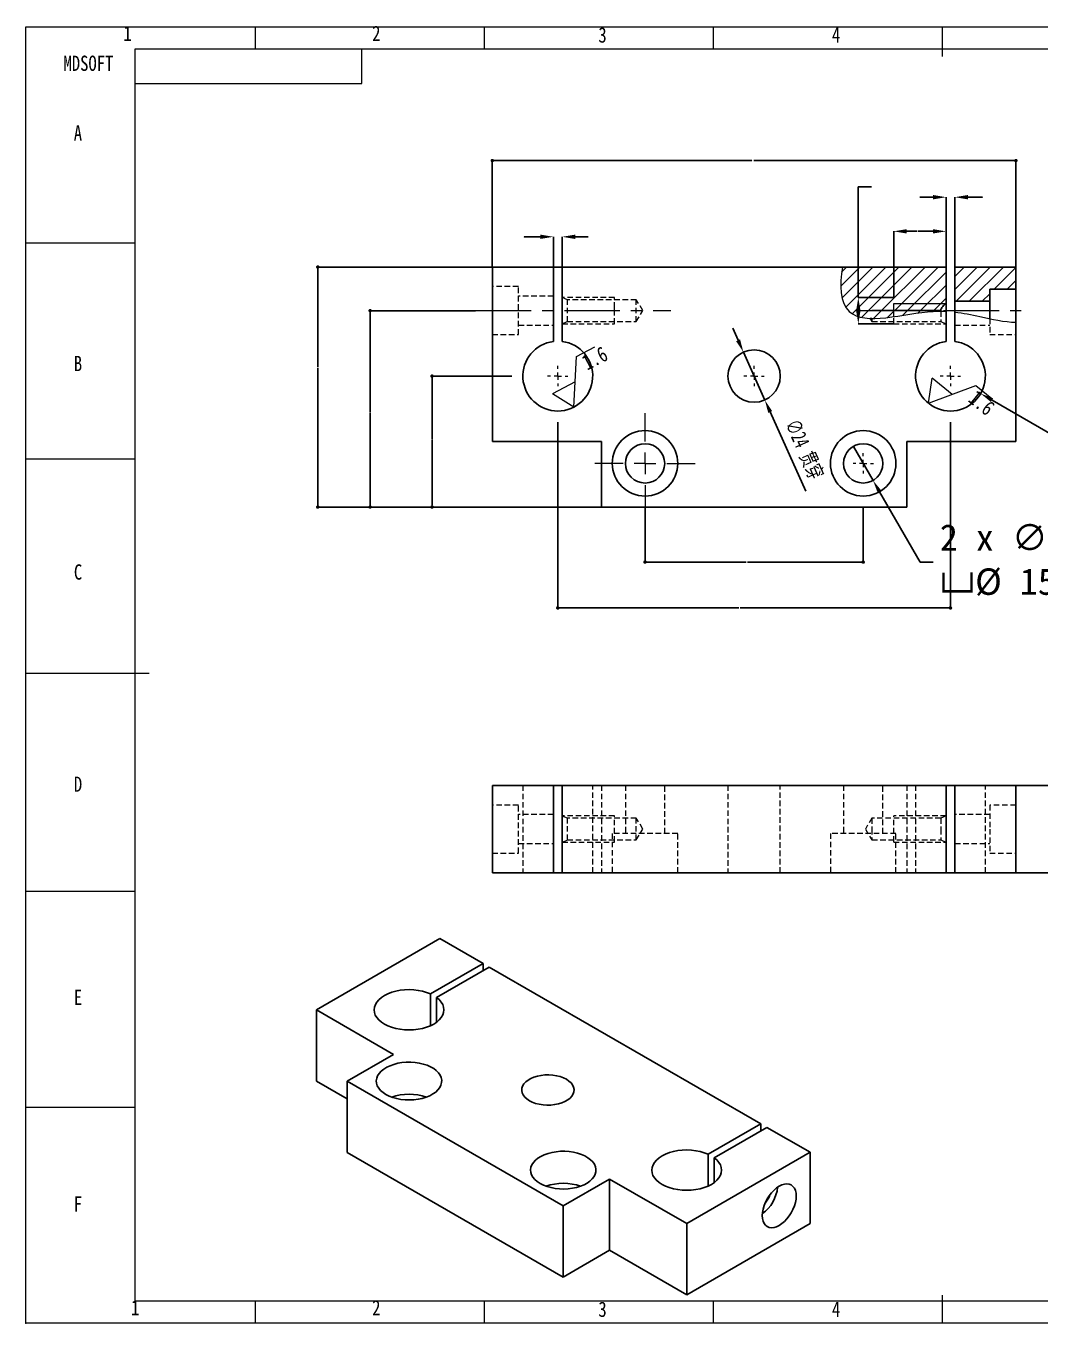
# Model space of a CAD drawing. Header units: millimetres. Extents: x -4 to 1692, y -357 to 300.
# Drawn here: x -3.7 to 228.7, y -357.5 to -60.2 of the extents above; entities that cross this region are included whole.
import ezdxf

# ---------------------------------------------------------------- set-up
doc = ezdxf.new("R2010")
doc.units = ezdxf.units.MM
doc.header["$PDSIZE"] = -1
doc.linetypes.add('CENTERX2', pattern=[20.32, 12.7, -2.54, 2.54, -2.54])
doc.linetypes.add('HIDDEN', pattern=[1.905, 1.27, -0.635])
doc.styles.add('SLDTEXTSTYLE1', font='', dxfattribs={"width": 0.67})
doc.styles.add('SLDTEXTSTYLE2', font='', dxfattribs={"width": 0.8, "bigfont": 'bigfont'})
doc.styles.add('SLDTEXTSTYLE5', font='')
doc.styles.get("Standard").update_dxf_attribs({"font": ''})
doc.styles.get('SLDTEXTSTYLE1').set_extended_font_data('仿宋_GB2312')
doc.styles.get('SLDTEXTSTYLE2').set_extended_font_data('仿宋_GB2312')
doc.styles.get('SLDTEXTSTYLE5').set_extended_font_data('仿宋_GB2312')
doc.styles.get('Standard').set_extended_font_data('仿宋_GB2312')
doc.dimstyles.new('SLDDIMSTYLE0', dxfattribs={"dimtxt": 0.18, "dimasz": 0.8, "dimexe": 0, "dimexo": 0.0625, "dimgap": 0, "dimtad": 0, "dimtih": 1, "dimtoh": 1, "dimdec": 0, "dimrnd": 1e-09, "dimzin": 0, "dimdsep": 46, "dimtxsty": 'Standard', "dimblk1": 'DOT', "dimblk2": 'DOT', "dimsah": 1, "dimcen": 0.09, "dimadec": 0, "dimazin": 0, "dimtfac": 0.8, "dimtdec": 0, "dimtofl": 0, "dimtmove": 0, "dimatfit": 3, "dimldrblk": 'DOT', "dimfxl": 1, "dimfrac": 2, "dimtolj": 1, "dimtzin": 0, "dimarcsym": 0})
doc.dimstyles.new('SLDDIMSTYLE1', dxfattribs={"dimtxt": 0.18, "dimasz": 3, "dimexe": 0, "dimexo": 0.0625, "dimgap": 0, "dimtad": 0, "dimtih": 1, "dimtoh": 1, "dimdec": 0, "dimrnd": 1e-09, "dimzin": 0, "dimdsep": 46, "dimtxsty": 'Standard', "dimsah": 1, "dimcen": 0.09, "dimadec": 0, "dimazin": 0, "dimtfac": 3, "dimtdec": 0, "dimtofl": 0, "dimtmove": 0, "dimatfit": 3, "dimfxl": 1, "dimfrac": 2, "dimtolj": 1, "dimtzin": 0, "dimarcsym": 0})
doc.dimstyles.new('SLDDIMSTYLE2', dxfattribs={"dimtxt": 3.5, "dimasz": 3, "dimexe": 0, "dimexo": 0.0625, "dimgap": 0.875, "dimtad": 2, "dimlfac": 2, "dimrnd": 1e-09, "dimzin": 12, "dimdsep": 46, "dimtxsty": 'SLDTEXTSTYLE1', "dimsah": 1, "dimcen": 0.09, "dimadec": 0, "dimazin": 3, "dimtfac": 1, "dimtdec": 3, "dimtofl": 0, "dimtmove": 0, "dimatfit": 3, "dimfxl": 1, "dimfrac": 2, "dimtolj": 1, "dimtzin": 12, "dimarcsym": 0})
doc.dimstyles.new('SLDDIMSTYLE3', dxfattribs={"dimtxt": 3.5, "dimasz": 3, "dimexe": 0, "dimexo": 0.0625, "dimgap": 0.875, "dimtad": 2, "dimlfac": 2, "dimrnd": 1e-09, "dimzin": 12, "dimdsep": 46, "dimtxsty": 'SLDTEXTSTYLE1', "dimsah": 1, "dimcen": 0.09, "dimadec": 0, "dimazin": 3, "dimtfac": 1, "dimtdec": 3, "dimtmove": 0, "dimatfit": 0, "dimfxl": 1, "dimfrac": 2, "dimtolj": 1, "dimtzin": 12, "dimarcsym": 0})
doc.dimstyles.new('SLDDIMSTYLE4', dxfattribs={"dimtxt": 6.063368, "dimasz": 3, "dimexe": 0, "dimexo": 0.0625, "dimgap": 1.515842, "dimtad": 0, "dimtih": 1, "dimtoh": 1, "dimdec": 6, "dimrnd": 1e-09, "dimzin": 12, "dimdsep": 46, "dimtxsty": 'SLDTEXTSTYLE5', "dimblk1": 'NONE', "dimsah": 1, "dimcen": 0, "dimadec": 0, "dimazin": 3, "dimtfac": 1, "dimtdec": 3, "dimtmove": 0, "dimatfit": 3, "dimldrblk": 'NONE', "dimfxl": 1, "dimfrac": 2, "dimtolj": 1, "dimtzin": 12, "dimarcsym": 0})
pattern_1 = [(45, (-3.7013, -357.4613), (-1.49671, 1.49671), [])]

# ---------------------------------------------------------------- blocks, each defined once
blk = doc.blocks.new('_DOT')
at = {"color": 0, "linetype": 'ByBlock', "lineweight": -2}
blk.add_line((-0.5, 0), (-1, 0), dxfattribs=at)
at = {"color": 0, "linetype": 'ByBlock', "const_width": 0.5}
blk.add_lwpolyline([(-0.25, 0, 1), (0.25, 0, 1)], format="xyb", close=True, dxfattribs=at)
blk = doc.blocks.new('*D73')
at = {"color": 0, "linetype": 'Continuous', "lineweight": -2, "transparency": 16777216}
for p, q in [((103.19, -115.41), (103.19, -91.09)), ((103.99, -91.09), (162.7, -91.09)), ((222.39, -91.09), (163.13, -91.09)), ((223.19, -115.41), (223.19, -91.09))]:
    blk.add_line(p, q, dxfattribs=at)
at = {"layer": 'Defpoints', "color": 0, "linetype": 'Continuous', "transparency": 16777216}
for p in [(223.19, -91.09), (103.19, -115.48), (223.19, -115.48)]:
    blk.add_point(p, dxfattribs=at)
at = {"color": 0, "linetype": 'Continuous', "lineweight": -2, "transparency": 16777216, "xscale": 0.8, "yscale": 0.8, "zscale": 0.8, "rotation": 180}
blk.add_blockref('_DOT', (103.19, -91.09), dxfattribs=at)
at = {"color": 0, "linetype": 'Continuous', "lineweight": -2, "transparency": 16777216, "xscale": 0.8, "yscale": 0.8, "zscale": 0.8}
blk.add_blockref('_DOT', (223.19, -91.09), dxfattribs=at)
at = {"color": 0, "linetype": 'Continuous', "lineweight": 0, "transparency": 16777216, "insert": (162.91, -91), "char_height": 0.18, "attachment_point": 2}
blk.add_mtext('\\A1;120', dxfattribs=at)
blk = doc.blocks.new('*D74')
at = {"color": 0, "linetype": 'Continuous', "lineweight": -2, "transparency": 16777216}
for p, q in [((119.13, -115.48), (63.19, -115.48)), ((63.19, -116.28), (63.19, -138.38)), ((63.19, -169.68), (63.19, -138.56)), ((128.13, -170.48), (63.19, -170.48))]:
    blk.add_line(p, q, dxfattribs=at)
at = {"layer": 'Defpoints', "color": 0, "linetype": 'Continuous', "transparency": 16777216}
for p in [(119.19, -115.48), (63.19, -170.48), (128.19, -170.48)]:
    blk.add_point(p, dxfattribs=at)
at = {"color": 0, "linetype": 'Continuous', "lineweight": -2, "transparency": 16777216, "xscale": 0.8, "yscale": 0.8, "zscale": 0.8}
for p, rotation in [((63.19, -115.48), 90), ((63.19, -170.48), 270)]:
    blk.add_blockref('_DOT', p, dxfattribs=dict(at, rotation=rotation))
at = {"color": 0, "linetype": 'Continuous', "lineweight": 0, "transparency": 16777216, "insert": (63.19, -138.38), "char_height": 0.18, "attachment_point": 2}
blk.add_mtext('\\A1;55', dxfattribs=at)
blk = doc.blocks.new('*D75')
at = {"color": 0, "linetype": 'Continuous', "lineweight": -2, "transparency": 16777216}
for p, q in [((99.32, -125.48), (75.19, -125.48)), ((75.19, -126.28), (75.19, -148.63)), ((75.19, -169.68), (75.19, -148.81)), ((128.13, -170.48), (75.19, -170.48))]:
    blk.add_line(p, q, dxfattribs=at)
at = {"layer": 'Defpoints', "color": 0, "linetype": 'Continuous', "transparency": 16777216}
for p in [(99.38, -125.48), (75.19, -170.48), (128.19, -170.48)]:
    blk.add_point(p, dxfattribs=at)
at = {"color": 0, "linetype": 'Continuous', "lineweight": -2, "transparency": 16777216, "xscale": 0.8, "yscale": 0.8, "zscale": 0.8}
for p, rotation in [((75.19, -125.48), 90), ((75.19, -170.48), 270)]:
    blk.add_blockref('_DOT', p, dxfattribs=dict(at, rotation=rotation))
at = {"color": 0, "linetype": 'Continuous', "lineweight": 0, "transparency": 16777216, "insert": (75.19, -148.63), "char_height": 0.18, "attachment_point": 2}
blk.add_mtext('\\A1;45', dxfattribs=at)
blk = doc.blocks.new('*D76')
at = {"color": 0, "linetype": 'Continuous', "lineweight": -2, "transparency": 16777216}
for p, q in [((107.63, -140.48), (89.37, -140.48)), ((89.37, -141.28), (89.37, -154.88)), ((89.37, -169.68), (89.37, -155.06)), ((128.13, -170.48), (89.37, -170.48))]:
    blk.add_line(p, q, dxfattribs=at)
at = {"layer": 'Defpoints', "color": 0, "linetype": 'Continuous', "transparency": 16777216}
for p in [(107.69, -140.48), (89.37, -170.48), (128.19, -170.48)]:
    blk.add_point(p, dxfattribs=at)
at = {"color": 0, "linetype": 'Continuous', "lineweight": -2, "transparency": 16777216, "xscale": 0.8, "yscale": 0.8, "zscale": 0.8}
for p, rotation in [((89.37, -140.48), 90), ((89.37, -170.48), 270)]:
    blk.add_blockref('_DOT', p, dxfattribs=dict(at, rotation=rotation))
at = {"color": 0, "linetype": 'Continuous', "lineweight": 0, "transparency": 16777216, "insert": (89.37, -154.88), "char_height": 0.18, "attachment_point": 2}
blk.add_mtext('\\A1;30', dxfattribs=at)
blk = doc.blocks.new('*D77')
at = {"color": 0, "linetype": 'Continuous', "lineweight": -2, "transparency": 16777216}
for p, q in [((114.19, -108.55), (110.5, -108.55)), ((117.19, -115.41), (117.19, -108.55)), ((119.19, -115.41), (119.19, -108.55)), ((122.19, -108.55), (125.19, -108.55))]:
    blk.add_line(p, q, dxfattribs=at)
at = {"color": 0, "linetype": 'Continuous', "transparency": 16777216}
for points in [[(114.19, -108.05), (114.19, -109.05), (117.19, -108.55)], [(122.19, -108.05), (122.19, -109.05), (119.19, -108.55)]]:
    blk.add_solid(points, dxfattribs=at)
at = {"layer": 'Defpoints', "color": 0, "linetype": 'Continuous', "transparency": 16777216}
for p in [(119.19, -108.55), (117.19, -115.48), (119.19, -115.48)]:
    blk.add_point(p, dxfattribs=at)
at = {"color": 0, "linetype": 'Continuous', "lineweight": 0, "transparency": 16777216, "insert": (110.44, -108.46), "char_height": 0.18, "attachment_point": 2}
blk.add_mtext('\\A1;2', dxfattribs=at)
blk = doc.blocks.new('*D78')
at = {"color": 0, "linetype": 'Continuous', "lineweight": -2, "transparency": 16777216}
for p, q in [((204.19, -99.48), (201.19, -99.48)), ((207.19, -115.41), (207.19, -99.48)), ((209.19, -125.72), (209.19, -99.48)), ((212.19, -99.48), (215.53, -99.48))]:
    blk.add_line(p, q, dxfattribs=at)
at = {"color": 0, "linetype": 'Continuous', "transparency": 16777216}
for points in [[(204.19, -98.98), (204.19, -99.98), (207.19, -99.48)], [(212.19, -98.98), (212.19, -99.98), (209.19, -99.48)]]:
    blk.add_solid(points, dxfattribs=at)
at = {"layer": 'Defpoints', "color": 0, "linetype": 'Continuous', "transparency": 16777216}
for p in [(209.19, -99.48), (207.19, -115.48), (209.19, -125.79)]:
    blk.add_point(p, dxfattribs=at)
at = {"color": 0, "linetype": 'Continuous', "lineweight": 0, "transparency": 16777216, "insert": (215.59, -99.39), "char_height": 0.18, "attachment_point": 2}
blk.add_mtext('\\A1;2', dxfattribs=at)
blk = doc.blocks.new('*D79')
at = {"color": 0, "linetype": 'Continuous', "lineweight": -2, "transparency": 16777216}
for p, q in [((118.19, -151.04), (118.19, -193.6)), ((208.19, -151.04), (208.19, -193.6)), ((118.99, -193.6), (159.72, -193.6)), ((207.39, -193.6), (160.01, -193.6))]:
    blk.add_line(p, q, dxfattribs=at)
at = {"layer": 'Defpoints', "color": 0, "linetype": 'Continuous', "transparency": 16777216}
for p in [(118.19, -150.98), (208.19, -150.98), (208.19, -193.6)]:
    blk.add_point(p, dxfattribs=at)
at = {"color": 0, "linetype": 'Continuous', "lineweight": -2, "transparency": 16777216, "xscale": 0.8, "yscale": 0.8, "zscale": 0.8, "rotation": 180}
blk.add_blockref('_DOT', (118.19, -193.6), dxfattribs=at)
at = {"color": 0, "linetype": 'Continuous', "lineweight": -2, "transparency": 16777216, "xscale": 0.8, "yscale": 0.8, "zscale": 0.8}
blk.add_blockref('_DOT', (208.19, -193.6), dxfattribs=at)
at = {"color": 0, "linetype": 'Continuous', "lineweight": 0, "transparency": 16777216, "insert": (159.86, -193.51), "char_height": 0.18, "attachment_point": 2}
blk.add_mtext('\\A1;90', dxfattribs=at)
blk = doc.blocks.new('*D80')
at = {"color": 0, "linetype": 'Continuous', "lineweight": -2, "transparency": 16777216}
for p, q in [((138.19, -170.54), (138.19, -183.09)), ((188.19, -170.54), (188.19, -183.09)), ((138.99, -183.09), (161.38, -183.09)), ((187.39, -183.09), (161.67, -183.09))]:
    blk.add_line(p, q, dxfattribs=at)
at = {"layer": 'Defpoints', "color": 0, "linetype": 'Continuous', "transparency": 16777216}
for p in [(138.19, -170.48), (188.19, -170.48), (188.19, -183.09)]:
    blk.add_point(p, dxfattribs=at)
at = {"color": 0, "linetype": 'Continuous', "lineweight": -2, "transparency": 16777216, "xscale": 0.8, "yscale": 0.8, "zscale": 0.8, "rotation": 180}
blk.add_blockref('_DOT', (138.19, -183.09), dxfattribs=at)
at = {"color": 0, "linetype": 'Continuous', "lineweight": -2, "transparency": 16777216, "xscale": 0.8, "yscale": 0.8, "zscale": 0.8}
blk.add_blockref('_DOT', (188.19, -183.09), dxfattribs=at)
at = {"color": 0, "linetype": 'Continuous', "lineweight": 0, "transparency": 16777216, "insert": (161.53, -183), "char_height": 0.18, "attachment_point": 2}
blk.add_mtext('\\A1;50', dxfattribs=at)
blk = doc.blocks.new('*D81')
at = {"color": 0, "linetype": 'Continuous', "lineweight": -2, "transparency": 16777216}
for p, q in [((208.1, -140.48), (208.28, -140.48)), ((208.19, -140.57), (208.19, -140.39)), ((240.65, -159.21), (217.72, -145.98))]:
    blk.add_line(p, q, dxfattribs=at)
at = {"color": 0, "linetype": 'Continuous', "transparency": 16777216}
blk.add_solid([(217.97, -145.54), (217.47, -146.41), (215.12, -144.48)], dxfattribs=at)
at = {"layer": 'Defpoints', "color": 0, "linetype": 'Continuous', "transparency": 16777216}
for p in [(201.27, -136.48), (215.12, -144.48)]:
    blk.add_point(p, dxfattribs=at)
at = {"color": 0, "linetype": 'Continuous', "lineweight": 0, "transparency": 16777216, "insert": (236.95, -152.03), "char_height": 3.5, "attachment_point": 1, "rotation": 330, "style": 'SLDTEXTSTYLE1'}
blk.add_mtext('\\A1;∅32', dxfattribs=at)
blk = doc.blocks.new('*D82')
at = {"color": 0, "linetype": 'Continuous', "lineweight": -2, "transparency": 16777216}
for p, q in [((159.52, -132.26), (158.29, -129.52)), ((160.74, -135), (165.65, -145.95)), ((166.87, -148.69), (175.01, -166.86))]:
    blk.add_line(p, q, dxfattribs=at)
at = {"color": 0, "linetype": 'Continuous', "transparency": 16777216}
for points in [[(159.97, -132.06), (159.06, -132.47), (160.74, -135)], [(167.33, -148.49), (166.42, -148.89), (165.65, -145.95)]]:
    blk.add_solid(points, dxfattribs=at)
at = {"layer": 'Defpoints', "color": 0, "linetype": 'Continuous', "transparency": 16777216}
for p in [(160.74, -135), (165.65, -145.95)]:
    blk.add_point(p, dxfattribs=at)
at = {"color": 0, "linetype": 'Continuous', "lineweight": 0, "transparency": 16777216, "insert": (173.45, -149.99), "char_height": 3.5, "attachment_point": 1, "rotation": 294.1307, "style": 'SLDTEXTSTYLE1'}
blk.add_mtext('\\A1;∅24 贯穿', dxfattribs=at)
blk = doc.blocks.new('*D83')
at = {"color": 0, "linetype": 'Continuous', "lineweight": -2, "transparency": 16777216}
for p, q in [((185.95, -156.58), (190.44, -164.37)), ((201.24, -183.09), (191.94, -166.97)), ((204.24, -183.09), (201.24, -183.09))]:
    blk.add_line(p, q, dxfattribs=at)
at = {"color": 0, "linetype": 'Continuous', "transparency": 16777216}
blk.add_solid([(192.37, -166.72), (191.51, -167.22), (190.44, -164.37)], dxfattribs=at)
at = {"layer": 'Defpoints', "color": 0, "linetype": 'Continuous', "transparency": 16777216}
for p in [(185.95, -156.58), (190.44, -164.37)]:
    blk.add_point(p, dxfattribs=at)
at = {"color": 0, "linetype": 'Continuous', "lineweight": 0, "transparency": 16777216, "insert": (205.76, -174.42), "char_height": 6.0634, "attachment_point": 1, "style": 'SLDTEXTSTYLE5'}
blk.add_mtext('\\A1;2 x ∅9 完全贯穿\\P{\\fGDT;v}%%c 15 {\\fGDT;x} 9\\P', dxfattribs=at)
blk = doc.blocks.new('_NONE')
blk = doc.blocks.new('*D84')
at = {"color": 0, "linetype": 'Continuous', "lineweight": -2, "transparency": 16777216}
for p, q in [((187.07, -122.48), (187.07, -97.07)), ((187.07, -97.07), (190.07, -97.07)), ((195.13, -122.48), (187.07, -122.48)), ((195.13, -128.48), (187.07, -128.48))]:
    blk.add_line(p, q, dxfattribs=at)
at = {"color": 0, "linetype": 'Continuous', "transparency": 16777216}
for points in [[(186.57, -125.48), (187.57, -125.48), (187.07, -122.48)], [(186.57, -125.48), (187.57, -125.48), (187.07, -128.48)]]:
    blk.add_solid(points, dxfattribs=at)
at = {"layer": 'Defpoints', "color": 0, "linetype": 'Continuous', "transparency": 16777216}
for p in [(195.19, -122.48), (187.07, -128.48), (195.19, -128.48)]:
    blk.add_point(p, dxfattribs=at)
at = {"color": 0, "linetype": 'Continuous', "lineweight": 0, "transparency": 16777216, "insert": (190.23, -96.98), "char_height": 0.18, "attachment_point": 2}
blk.add_mtext('\\A1;M6', dxfattribs=at)
blk = doc.blocks.new('*D85')
at = {"color": 0, "linetype": 'Continuous', "lineweight": -2, "transparency": 16777216}
for p, q in [((195.19, -122.41), (195.19, -107.3)), ((198.19, -107.3), (200.48, -107.3)), ((204.19, -107.3), (200.74, -107.3)), ((207.19, -115.41), (207.19, -107.3))]:
    blk.add_line(p, q, dxfattribs=at)
at = {"color": 0, "linetype": 'Continuous', "transparency": 16777216}
for points in [[(198.19, -106.8), (198.19, -107.8), (195.19, -107.3)], [(204.19, -106.8), (204.19, -107.8), (207.19, -107.3)]]:
    blk.add_solid(points, dxfattribs=at)
at = {"layer": 'Defpoints', "color": 0, "linetype": 'Continuous', "transparency": 16777216}
for p in [(207.19, -107.3), (207.19, -115.48), (195.19, -122.48)]:
    blk.add_point(p, dxfattribs=at)
at = {"color": 0, "linetype": 'Continuous', "lineweight": 0, "transparency": 16777216, "insert": (200.61, -107.21), "char_height": 0.18, "attachment_point": 2}
blk.add_mtext('\\A1;12', dxfattribs=at)
blk = doc.blocks.new('SW_CENTERMARKSYMBOL_0')
at = {"color": 0, "linetype": 'Continuous', "lineweight": 0}
for p, q in [((-1.67, 0), (-2.33, 0)), ((0, 0), (-0.83, 0)), ((0, 1.67), (0, 2.33)), ((0, 0), (0, 0.83)), ((0, 0), (0, -0.83)), ((0, 0), (0.83, 0)), ((1.67, 0), (2.33, 0)), ((0, -1.67), (0, -2.33))]:
    blk.add_line(p, q, dxfattribs=at)
blk = doc.blocks.new('SW_CENTERMARKSYMBOL_1')
at = {"color": 0, "linetype": 'Continuous', "lineweight": 0}
for p, q in [((-1.67, 0), (-2.33, 0)), ((0, 0), (-0.83, 0)), ((0, 1.67), (0, 2.33)), ((0, 0), (0, 0.83)), ((0, 0), (0, -0.83)), ((0, 0), (0.83, 0)), ((1.67, 0), (2.33, 0)), ((0, -1.67), (0, -2.33))]:
    blk.add_line(p, q, dxfattribs=at)
blk = doc.blocks.new('SW_CENTERMARKSYMBOL_2')
at = {"color": 0, "linetype": 'Continuous', "lineweight": 0}
for p, q in [((-1.67, 0), (-2.33, 0)), ((0, 0), (-0.83, 0)), ((0, 1.67), (0, 2.33)), ((0, 0), (0, 0.83)), ((0, 0), (0, -0.83)), ((0, 0), (0.83, 0)), ((1.67, 0), (2.33, 0)), ((0, -1.67), (0, -2.33))]:
    blk.add_line(p, q, dxfattribs=at)
blk = doc.blocks.new('SW_CENTERMARKSYMBOL_3')
at = {"color": 0, "linetype": 'Continuous', "lineweight": 0}
for p, q in [((-1.67, 0), (-2.33, 0)), ((0, 0), (-0.83, 0)), ((0, 1.67), (0, 2.33)), ((0, 0), (0, 0.83)), ((0, 0), (0, -0.83)), ((0, 0), (0.83, 0)), ((1.67, 0), (2.33, 0)), ((0, -1.67), (0, -2.33))]:
    blk.add_line(p, q, dxfattribs=at)
blk = doc.blocks.new('SW_CENTERMARKSYMBOL_4')
at = {"color": 0, "linetype": 'Continuous', "lineweight": 0}
for p, q in [((0, 5), (0, 11.5)), ((-5, 0), (-11.5, 0)), ((0, 0), (-2.5, 0)), ((0, 0), (0, 2.5)), ((0, 0), (0, -2.5)), ((0, 0), (2.5, 0)), ((5, 0), (11.5, 0)), ((0, -5), (0, -11.5))]:
    blk.add_line(p, q, dxfattribs=at)
blk = doc.blocks.new('SW_SFSYMBOL_1')
at = {"color": 0, "linetype": 'Continuous', "lineweight": 0}
for p, q in [((-8.23, 0.24), (-7.38, 5.98)), ((-2.79, 2.26), (-7.38, 5.98)), ((-8.23, 0.24), (2.65, 4.29)), ((2.65, 4.29), (6.32, 1.32))]:
    blk.add_line(p, q, dxfattribs=at)
at = {"color": 0, "linetype": 'Continuous', "lineweight": 0, "insert": (2.84, 3.51), "char_height": 3.5, "attachment_point": 1, "rotation": 320.9866, "style": 'SLDTEXTSTYLE2'}
blk.add_mtext('1.6', dxfattribs=at)
blk = doc.blocks.new('SW_SFSYMBOL_2')
at = {"color": 0, "linetype": 'Continuous', "lineweight": 0}
for p, q in [((-2.88, 4.14), (1.32, 6.32)), ((-3.5, -7.45), (-2.88, 4.14)), ((-3.19, -1.66), (-8.43, -4.38)), ((-3.5, -7.45), (-8.43, -4.38))]:
    blk.add_line(p, q, dxfattribs=at)
at = {"color": 0, "linetype": 'Continuous', "lineweight": 0, "insert": (-2.08, 4), "char_height": 3.5, "attachment_point": 1, "rotation": 27.447, "style": 'SLDTEXTSTYLE2'}
blk.add_mtext('1.6', dxfattribs=at)
blk = doc.blocks.new('*D72')
at = {"color": 0, "linetype": 'Continuous', "lineweight": -2, "transparency": 16777216}
for p, q in [((223.26, -234.27), (238.3, -234.27)), ((238.3, -235.07), (238.3, -245.55)), ((238.3, -253.47), (238.3, -245.73)), ((223.26, -254.27), (238.3, -254.27))]:
    blk.add_line(p, q, dxfattribs=at)
at = {"layer": 'Defpoints', "color": 0, "linetype": 'Continuous', "transparency": 16777216}
for p in [(223.19, -234.27), (238.3, -234.27), (223.19, -254.27)]:
    blk.add_point(p, dxfattribs=at)
at = {"color": 0, "linetype": 'Continuous', "lineweight": -2, "transparency": 16777216, "xscale": 0.8, "yscale": 0.8, "zscale": 0.8}
for p, rotation in [((238.3, -234.27), 90), ((238.3, -254.27), 270)]:
    blk.add_blockref('_DOT', p, dxfattribs=dict(at, rotation=rotation))
at = {"color": 0, "linetype": 'Continuous', "lineweight": 0, "transparency": 16777216, "insert": (238.3, -245.55), "char_height": 0.18, "attachment_point": 2}
blk.add_mtext('\\A1;20', dxfattribs=at)

msp = doc.modelspace()

# ---------------------------------------------------------------- hatches: boundary and pattern name
at = {"linetype": 'Continuous', "lineweight": 0}
h = msp.add_hatch(dxfattribs=at)
h.set_pattern_fill('ANSI31', scale=0.666667, style=0)
h.set_pattern_definition(pattern_1)
edge = h.paths.add_edge_path(flags=0)
edge.add_spline(control_points=[(205.9933751, -125.5880548), (205.9908367, -125.5645095), (205.9890903, -125.5408649), (205.9881559, -125.5172016), (205.9876179, -125.5035773), (205.9873483, -125.4899397), (205.9873483, -125.4763048)], knot_values=[0.0094440962, 0.0094440962, 0.0094440962, 0.0094440962, 0.0095137231, 0.0095137231, 0.0095137231, 0.0095537538, 0.0095537538, 0.0095537538, 0.0095537538], weights=[1, 1, 1, 1, 1, 1, 1], degree=3, periodic=0)
edge.add_line((205.9873483, -125.4763048), (190.1944551, -125.4763048))
edge.add_spline(control_points=[(190.1944551, -125.4763048), (205.9873483, -125.3452826), (206.0137013, -125.212759), (206.0590407, -125.0898316), (206.1084717, -124.9558104), (206.1802715, -124.8294605), (206.2625969, -124.712723), (206.4736582, -124.413438), (206.7528213, -124.1635836), (207.0402072, -123.9365864), (207.091102, -123.8963862), (207.1425537, -123.8568842), (207.1944551, -123.8179924)], knot_values=[0.0095537538, 0.0095537538, 0.0095537538, 0.0095537538, 0.0099449625, 0.0099449625, 0.0099449625, 0.0103681953, 0.0103681953, 0.0103681953, 0.0114617085, 0.0114617085, 0.0114617085, 0.0116544013, 0.0116544013, 0.0116544013, 0.0116544013], weights=[1, 1, 1, 1, 1, 1, 1, 1, 1, 1, 1, 1, 1], degree=3, periodic=0)
edge.add_line((207.1944551, -123.8179924), (207.1944551, -115.4763048))
edge.add_line((207.1944551, -115.4763048), (183.434494, -115.4763048))
edge.add_spline(control_points=[(183.434494, -115.4763048), (182.6226301, -119.6341474), (182.967199, -123.6751867), (184.9851681, -125.6349009), (188.5652228, -129.1116064), (198.1821636, -125.7700051), (205.4244654, -125.5850414), (205.9933751, -125.5880548)], knot_values=[0.9146846588, 0.9146846588, 0.9146846588, 0.9146846588, 1, 1, 1, 1.1513569259, 1.1645312427, 1.1645312427, 1.1645312427, 1.1645312427], weights=[1, 1, 1, 1, 1, 1, 1, 1], degree=3, periodic=0)
h = msp.add_hatch(dxfattribs=at)
h.set_pattern_fill('ANSI31', scale=0.666667, style=0)
h.set_pattern_definition(pattern_1)
h.paths.add_polyline_path([(223.1944551, -115.4763048), (209.1944551, -115.4763048), (209.1944551, -123.3222389), (217.1944551, -123.3222389), (217.1944551, -120.5773253), (223.1944551, -120.5773253)], flags=0)

# ---------------------------------------------------------------- linework, layer by layer
at = {"color": 7, "linetype": 'Continuous', "lineweight": 0}
for p, q in [((-3.7012699, -357.4613022), (-3.7012699, -60.4613022)), ((-3.7012699, -60.4613022), (416.2987301, -60.4613022)), ((48.7987301, -60.4613022), (48.7987301, -65.4613022)), ((101.2987301, -60.4613022), (101.2987301, -65.4613022)), ((153.7987301, -60.4613022), (153.7987301, -65.4613022)), ((-3.7012699, -109.9613022), (21.2987301, -109.9613022)), ((195.1944566, -123.8179931), (207.1944549, -123.8179931)), ((195.1944566, -126.8607701), (195.1944566, -123.8179931)), ((-3.7012699, -159.4613022), (21.2987301, -159.4613022)), ((-3.7012699, -208.5619547), (24.5167245, -208.5619547)), ((-3.7012699, -258.4613022), (21.2987301, -258.4613022)), ((-3.7012699, -307.9613022), (21.2987301, -307.9613022)), ((48.7987301, -352.4613022), (48.7987301, -357.4613022)), ((48.7987301, -352.4613022), (48.7987301, -357.4613022)), ((101.2987301, -352.4613022), (101.2987301, -357.4613022)), ((101.2987301, -352.4613022), (101.2987301, -357.4613022)), ((153.7987301, -352.4613022), (153.7987301, -357.4613022)), ((153.7987301, -352.4613022), (153.7987301, -357.4613022)), ((416.2987301, -357.4613022), (-3.7012699, -357.4613022))]:
    msp.add_line(p, q, dxfattribs=at)
at = {"color": 7, "linetype": 'Continuous', "lineweight": 15}
for p, q in [((206.2987301, -60.4613022), (206.2987301, -67.2164519)), ((21.2987301, -352.4613022), (21.2987301, -65.4613022)), ((21.2987301, -65.4613022), (411.2987304, -65.4613022)), ((73.2987301, -73.4613022), (73.2987301, -65.4613022)), ((21.2987301, -73.4613022), (73.2987301, -73.4613022)), ((411.2987304, -352.4613022), (21.2987301, -352.4613022)), ((206.2987301, -351.035138), (206.2987301, -357.4613022))]:
    msp.add_line(p, q, dxfattribs=at)
at = {"color": 7, "linetype": 'Continuous', "lineweight": 30}
for p, q in [((103.1944564, -115.4763044), (103.1944564, -155.4763044)), ((117.194455, -115.4763044), (103.1944564, -115.4763044)), ((117.194455, -132.5390504), (117.194455, -115.4763044)), ((119.1944553, -115.4763044), (119.1944553, -132.5390504)), ((183.4344937, -115.4763044), (119.1944553, -115.4763044)), ((207.1944549, -115.4763044), (183.4344937, -115.4763044)), ((207.1944549, -123.8179931), (207.1944549, -115.4763044)), ((223.1944538, -115.4763044), (209.1944552, -115.4763044)), ((209.1944552, -115.4763044), (209.1944552, -123.3222389)), ((223.1944538, -120.5773258), (223.1944538, -115.4763044)), ((217.1944565, -120.5773258), (223.1944538, -120.5773258)), ((217.1944565, -123.3222389), (217.1944565, -120.5773258)), ((223.1944538, -128.1461201), (223.1944538, -120.5773258)), ((207.1944549, -125.6207793), (207.1944549, -123.8179931)), ((209.1944552, -123.3222389), (217.1944565, -123.3222389)), ((209.1944552, -125.7872625), (209.1944552, -123.3222389)), ((217.1944565, -127.3111009), (217.1944565, -123.3222389)), ((205.9873491, -125.4763051), (190.1944558, -125.4763051)), ((207.1944549, -132.5390504), (207.1944549, -125.6207793)), ((209.1944552, -125.7872625), (209.1944552, -132.5390504)), ((223.1944538, -155.4763044), (223.1944538, -128.1461201)), ((128.194455, -155.4763044), (103.1944564, -155.4763044)), ((128.194455, -170.4763041), (128.194455, -155.4763044)), ((223.1944538, -155.4763044), (198.1944553, -155.4763044)), ((198.1944553, -155.4763044), (198.1944553, -170.4763041)), ((128.194455, -170.4763041), (198.1944553, -170.4763041)), ((103.1944564, -254.2659023), (103.1944564, -234.2659028)), ((117.194455, -234.2659028), (103.1944564, -234.2659028)), ((117.194455, -254.2659023), (117.194455, -234.2659028)), ((119.1944553, -234.2659028), (117.194455, -234.2659028)), ((119.1944553, -254.2659023), (119.1944553, -234.2659028)), ((207.1944549, -234.2659028), (119.1944553, -234.2659028)), ((207.1944549, -254.2659023), (207.1944549, -234.2659028)), ((209.1944552, -234.2659028), (207.1944549, -234.2659028)), ((209.1944552, -254.2659023), (209.1944552, -234.2659028)), ((223.1944538, -234.2659028), (209.1944552, -234.2659028)), ((223.1944538, -254.2659023), (223.1944538, -234.2659028)), ((117.194455, -254.2659023), (103.1944564, -254.2659023)), ((119.1944553, -254.2659023), (117.194455, -254.2659023)), ((207.1944549, -254.2659023), (119.1944553, -254.2659023)), ((209.1944552, -254.2659023), (207.1944549, -254.2659023)), ((223.1944538, -254.2659023), (209.1944552, -254.2659023)), ((91.1727274, -269.3561645), (62.8884561, -285.6843268)), ((101.0722213, -275.0710207), (91.1727274, -269.3561645)), ((89.0070379, -282.0361029), (101.0722213, -275.0710207)), ((102.4864351, -275.887429), (90.4212517, -282.8525111)), ((101.0722213, -275.0710207), (101.0722213, -276.7038365)), ((164.7118315, -311.8093857), (102.4864351, -275.887429)), ((89.0070379, -282.0361029), (89.0070379, -289.3325492)), ((90.4212517, -282.8525111), (90.4212517, -288.5161414)), ((80.5661246, -295.8894276), (62.8884561, -285.6843268)), ((62.8884561, -302.0151427), (62.8884561, -285.6843268)), ((69.9595231, -302.0124883), (80.5661246, -295.8894276)), ((69.9595224, -306.0971824), (62.8884561, -302.0151427)), ((69.9595231, -302.0124883), (119.456998, -330.5867723)), ((69.9595231, -318.3433042), (69.9595231, -302.0124883)), ((152.6466481, -318.7744678), (164.7118315, -311.8093857)), ((164.7118315, -311.8093857), (164.7118315, -313.4422014)), ((166.1260453, -312.625794), (154.0608619, -319.5908761)), ((176.0255392, -318.3406502), (166.1260453, -312.625794)), ((69.9595231, -318.3433042), (119.456998, -346.9175882)), ((147.741268, -334.6688124), (176.0255392, -318.3406502)), ((152.6466481, -318.7744678), (152.6466481, -326.0709142)), ((154.0608619, -319.5908761), (154.0608619, -325.2545063)), ((176.0255392, -318.3406502), (176.0255392, -334.671466)), ((130.0635995, -324.4637116), (119.456998, -330.5867723)), ((147.741268, -334.6688124), (130.0635995, -324.4637116)), ((130.0635995, -340.7945275), (130.0635995, -324.4637116)), ((119.456998, -346.9175882), (119.456998, -330.5867723)), ((147.741268, -350.9996283), (147.741268, -334.6688124)), ((147.741268, -350.9996283), (176.0255392, -334.671466)), ((130.0635995, -340.7945275), (119.456998, -346.9175882)), ((147.741268, -350.9996283), (130.0635995, -340.7945275))]:
    msp.add_line(p, q, dxfattribs=at)
at = {"color": 7, "linetype": 'HIDDEN', "lineweight": 0}
for p, q in [((109.1944537, -119.9763042), (103.1944564, -119.9763042)), ((109.1944537, -130.9763051), (109.1944537, -119.9763042)), ((117.194455, -122.1763042), (109.1944537, -122.1763042)), ((120.4015612, -122.9763047), (119.1944553, -122.4763056)), ((131.1944536, -122.4763056), (119.1944553, -122.4763056)), ((120.4015612, -127.9763046), (120.4015612, -122.9763047)), ((136.1944544, -122.9763047), (120.4015612, -122.9763047)), ((131.1944536, -125.4763051), (131.1944536, -124.8313931)), ((136.1944544, -127.9763046), (136.1944544, -122.9763047)), ((137.6966069, -125.4763051), (136.1944544, -122.9763047)), ((136.1944544, -127.9763046), (137.6966069, -125.4763051)), ((189.7689122, -127.2680831), (190.1944558, -127.9763046)), ((190.1944558, -127.2720403), (190.1944558, -127.9763046)), ((205.9873491, -125.5880238), (205.9873491, -127.9763046)), ((217.1944565, -127.3111009), (217.1944565, -130.9763051)), ((109.1944537, -128.7763051), (117.194455, -128.7763051)), ((119.1944553, -128.4763047), (120.4015612, -127.9763046)), ((119.1944553, -128.4763047), (131.1944536, -128.4763047)), ((120.4015612, -127.9763046), (136.1944544, -127.9763046)), ((190.1944558, -127.9763046), (205.9873491, -127.9763046)), ((195.1944566, -128.4763047), (195.1944566, -128.4761938)), ((195.1944566, -128.4763047), (207.1944549, -128.4763047)), ((205.9873491, -127.9763046), (207.1944549, -128.4763047)), ((209.1944552, -128.7763051), (217.1944565, -128.7763051)), ((103.1944564, -130.9763051), (109.1944537, -130.9763051)), ((217.1944565, -130.9763051), (223.1944538, -130.9763051)), ((110.1944557, -234.2659028), (110.1944557, -254.2659023)), ((126.1944546, -254.2659023), (126.1944546, -234.2659028)), ((128.194455, -234.2659028), (128.194455, -254.2659023)), ((133.6944549, -234.2659028), (133.6944549, -245.2659026)), ((142.6944545, -245.2659026), (142.6944545, -234.2659028)), ((157.1944551, -234.2659028), (157.1944551, -254.2659023)), ((169.1944552, -254.2659023), (169.1944552, -234.2659028)), ((183.6944557, -234.2659028), (183.6944557, -245.2659026)), ((192.6944553, -245.2659026), (192.6944553, -234.2659028)), ((198.1944553, -234.2659028), (198.1944553, -254.2659023)), ((200.1944556, -234.2659028), (200.1944556, -254.2659023)), ((216.1944545, -254.2659023), (216.1944545, -234.2659028)), ((109.1944537, -238.7659026), (103.1944564, -238.7659026)), ((109.1944537, -249.7659025), (109.1944537, -238.7659026)), ((217.1944565, -238.7659026), (217.1944565, -244.2659025)), ((223.1944538, -238.7659026), (217.1944565, -238.7659026)), ((117.194455, -240.9659026), (109.1944537, -240.9659026)), ((120.4015612, -241.7659026), (119.1944553, -241.2659025)), ((131.1944536, -241.2659025), (119.1944553, -241.2659025)), ((120.4015612, -246.7659025), (120.4015612, -241.7659026)), ((136.1944544, -241.7659026), (120.4015612, -241.7659026)), ((136.1944544, -246.7659025), (136.1944544, -241.7659026)), ((137.6966069, -244.2659025), (136.1944544, -241.7659026)), ((190.1944558, -241.7659026), (188.6923033, -244.2659025)), ((190.1944558, -241.7659026), (190.1944558, -244.2659025)), ((205.9873491, -241.7659026), (190.1944558, -241.7659026)), ((207.1944549, -241.2659025), (195.1944566, -241.2659025)), ((207.1944549, -241.2659025), (205.9873491, -241.7659026)), ((205.9873491, -241.7659026), (205.9873491, -244.2659025)), ((217.1944565, -240.9659026), (209.1944552, -240.9659026)), ((145.694455, -245.2659026), (130.6944563, -245.2659026)), ((130.6944563, -245.2659026), (130.6944563, -254.2659023)), ((136.1944544, -246.7659025), (137.6966069, -244.2659025)), ((145.694455, -254.2659023), (145.694455, -245.2659026)), ((195.6944539, -245.2659026), (180.6944552, -245.2659026)), ((180.6944552, -245.2659026), (180.6944552, -254.2659023)), ((188.6923033, -244.2659025), (190.1944558, -246.7659025)), ((190.1944558, -244.2659025), (190.1944558, -246.7659025)), ((195.6944539, -254.2659023), (195.6944539, -245.2659026)), ((205.9873491, -244.2659025), (205.9873491, -246.7659025)), ((217.1944565, -244.2659025), (217.1944565, -249.7659025)), ((109.1944537, -247.5659025), (117.194455, -247.5659025)), ((119.1944553, -247.2659026), (120.4015612, -246.7659025)), ((119.1944553, -247.2659026), (131.1944536, -247.2659026)), ((120.4015612, -246.7659025), (136.1944544, -246.7659025)), ((131.1944536, -247.2659026), (131.1944536, -247.1957642)), ((190.1944558, -246.7659025), (205.9873491, -246.7659025)), ((195.1944566, -247.2659026), (195.1944566, -247.1957642)), ((195.1944566, -247.2659026), (207.1944549, -247.2659026)), ((205.9873491, -246.7659025), (207.1944549, -247.2659026)), ((209.1944552, -247.5659025), (217.1944565, -247.5659025)), ((103.1944564, -249.7659025), (109.1944537, -249.7659025)), ((217.1944565, -249.7659025), (223.1944538, -249.7659025))]:
    msp.add_line(p, q, dxfattribs=at)
at = {"color": 7, "linetype": 'CENTERX2', "lineweight": 0}
for p, q in [((99.3822579, -125.4763048), (144.0935939, -125.4763048)), ((186.3146783, -125.4763048), (226.1587043, -125.4763048))]:
    msp.add_line(p, q, dxfattribs=at)
at = {"color": 7, "linetype": 'HIDDEN', "lineweight": 0, "flags": 128}
for points in [[(131.1944124, -124.8313931), (131.1944536, -124.2166382), (131.1944536, -123.6607821), (131.1944536, -123.1898179), (131.1944536, -122.8257694), (131.1944536, -122.585654), (131.1944536, -122.4807051), (131.1944536, -122.4763056)], [(131.1944124, -128.4763047), (131.1944536, -128.4719051), (131.1944536, -128.3669544), (131.1944536, -128.1268408), (131.1944536, -127.7627905), (131.1944536, -127.2918272), (131.1944536, -126.735972), (131.1944536, -126.1212162), (131.1944536, -125.4763051)], [(195.1944229, -128.4761938), (195.1944566, -128.4006226), (195.1944566, -128.1885083), (195.1944566, -127.8497537), (195.1944566, -127.4001773), (195.1944566, -126.8607701)], [(131.1944124, -247.1957642), (131.1944536, -246.9886287), (131.1944536, -246.6541817), (131.1944536, -246.2080614), (131.1944536, -245.6711279), (131.1944536, -245.0684876), (131.1944536, -244.4283193), (131.1944536, -243.7805566), (131.1944536, -243.155488), (131.1944536, -242.5823413), (131.1944536, -242.087916), (131.1944536, -241.6953309), (131.1944536, -241.4229431), (131.1944536, -241.2834887), (131.1944536, -241.2659025)], [(195.1944229, -247.1957642), (195.1944566, -246.9886287), (195.1944566, -246.6541817), (195.1944566, -246.2080614), (195.1944566, -245.6711279), (195.1944566, -245.0684876), (195.1944566, -244.4283193), (195.1944566, -243.7805566), (195.1944566, -243.155488), (195.1944566, -242.5823413), (195.1944566, -242.087916), (195.1944566, -241.6953309), (195.1944566, -241.4229431), (195.1944566, -241.2834887), (195.1944566, -241.2659025)]]:
    msp.add_lwpolyline(points, dxfattribs=at)
at = {"color": 7, "linetype": 'Continuous', "lineweight": 30, "flags": 128}
for points in [[(90.4212517, -282.8525111), (91.0084449, -283.3538921), (91.4770247, -283.8952954), (91.8189423, -284.4674226), (92.0283272, -285.0604481), (92.101583, -285.6641883), (92.0374493, -286.2682729), (91.8370325, -286.8623309), (91.50377, -287.4361572), (91.0433869, -287.9798986), (90.4637915, -288.4842178), (89.7749333, -288.9404516), (88.9886442, -289.3407658), (88.118431, -289.6782876), (87.1792338, -289.9472178), (86.1871819, -290.1429378), (85.1593158, -290.2620887), (84.1132857, -290.3026228), (83.0670557, -290.2638442), (82.0385952, -290.1464194), (81.0455644, -289.9523647), (80.1050153, -289.6850111), (79.2331041, -289.3489524), (78.4448026, -288.9499583), (77.7536522, -288.494883), (77.1715183, -287.9915393), (76.7083982, -287.4485719), (76.3722491, -286.8753075), (76.1688415, -286.2815899), (76.1016676, -285.6776141), (76.1718823, -285.0737538), (76.37828, -284.4803793), (76.7173139, -283.90768), (77.1831651, -283.3654929), (77.7678308, -282.8631281), (78.461273, -282.4092145), (79.2515787, -282.0115451), (80.12518, -281.6769518), (81.0670697, -281.4111784), (82.0610736, -281.21879), (83.0901238, -281.1030918), (84.1365425, -281.0660682), (85.1823645, -281.1083579), (86.2096261, -281.2292333), (87.2006869, -281.4266181), (88.1385264, -281.6971234), (89.0070379, -282.0361029)], [(78.7983573, -305.0740188), (79.552537, -305.4547641), (80.3878954, -305.7740822), (81.2895272, -306.0262746), (82.24134, -306.2068415), (83.2263513, -306.3125591), (84.2269821, -306.3415425), (85.2253764, -306.2932723), (86.203718, -306.1686132), (87.1445489, -305.9697875), (88.0310789, -305.700343), (88.8474871, -305.3650896), (89.5792064, -304.9700082), (90.2131793, -304.5221501), (90.7380933, -304.0295073), (91.1445786, -303.5008707), (91.4253819, -302.945674), (91.5754945, -302.3738236), (91.5922354, -301.7955258), (91.4753075, -301.2210998), (91.2267972, -300.6607962), (90.8511377, -300.1246137), (90.3550337, -299.6221199), (89.7473381, -299.1622826), (89.0388957, -298.7533075), (88.2423466, -298.4024915), (87.3719088, -298.1160976), (86.4431127, -297.899234), (85.4725321, -297.7557713), (84.4774891, -297.6882702), (83.4757395, -297.6979345), (82.4851582, -297.7845927), (81.5234251, -297.946697), (80.6077005, -298.181356), (79.7543256, -298.4843824), (78.9785285, -298.8503671), (78.2941546, -299.2727805), (77.7134158, -299.7440829), (77.2466737, -300.2558657), (76.9022589, -300.7989951), (76.6863195, -301.3637797), (76.6027054, -301.9401412), (76.6529115, -302.5177931), (76.8360396, -303.086428), (77.1488232, -303.6358971), (77.5856806, -304.156398), (78.1388158, -304.6386402), (78.7983573, -305.0740188)], [(120.1641042, -301.6042845), (119.4843846, -301.2666025), (118.7250753, -300.9911752), (117.9031377, -300.7841555), (117.0369334, -300.6501675), (116.1458105, -300.5922049), (115.2496767, -300.6115618), (114.3685494, -300.7078063), (113.5221114, -300.8787881), (112.7292712, -301.1206881), (112.0077391, -301.4281023), (111.3736332, -301.7941639), (110.8411184, -302.2106955), (110.4220899, -302.6683924), (110.1259087, -303.1570307), (109.9591902, -303.6656946), (109.9256594, -304.1830217), (110.0260646, -304.6974559), (110.2581637, -305.1975051), (110.6167711, -305.6719996), (111.0938769, -306.1103394), (111.6788228, -306.5027333), (112.3585425, -306.8404153), (113.1178517, -307.1158426), (113.9397893, -307.3228623), (114.8059937, -307.4568503), (115.6971165, -307.5148129), (116.5932504, -307.495456), (117.4743776, -307.3992115), (118.3208156, -307.2282297), (119.1136558, -306.9863297), (119.8351879, -306.6789155), (120.4692938, -306.3128539), (121.0018086, -305.8963223), (121.4208372, -305.4386254), (121.7170184, -304.9499871), (121.8837368, -304.4413232), (121.9172676, -303.9239961), (121.8168624, -303.4095619), (121.5847634, -302.9095127), (121.2261559, -302.4350182), (120.7490501, -301.9966784), (120.1641042, -301.6042845)], [(154.0608619, -319.5908761), (154.6480551, -320.0922571), (155.1166349, -320.6336603), (155.4585525, -321.2057875), (155.6679374, -321.798813), (155.7411932, -322.4025532), (155.6770595, -323.0066379), (155.4766427, -323.6006959), (155.1433802, -324.1745222), (154.6829971, -324.7182635), (154.1034017, -325.2225828), (153.4145435, -325.6788165), (152.628257, -326.0791323), (151.7580412, -326.4166525), (150.818844, -326.6855827), (149.8267921, -326.8813028), (148.798926, -327.0004537), (147.7528959, -327.0409878), (146.7066659, -327.0022091), (145.6782054, -326.8847844), (144.6851746, -326.6907297), (143.7446255, -326.4233761), (142.8727143, -326.0873174), (142.0844154, -325.6883247), (141.3932624, -325.233248), (140.8111285, -324.7299043), (140.3480084, -324.1869369), (140.0118593, -323.6136724), (139.8084517, -323.0199548), (139.7412778, -322.4159791), (139.8114925, -321.8121188), (140.0178902, -321.2187443), (140.3569241, -320.6460449), (140.8227753, -320.1038579), (141.4074436, -319.6014945), (142.1008832, -319.1475795), (142.8911889, -318.7499101), (143.7647902, -318.4153168), (144.7066799, -318.1495433), (145.7006838, -317.957155), (146.729734, -317.8414568), (147.7761527, -317.8044332), (148.8219747, -317.8467229), (149.8492363, -317.9675982), (150.8402971, -318.1649831), (151.7781366, -318.4354884), (152.6466481, -318.7744678)], [(114.1536969, -325.4842219), (114.9078766, -325.8649672), (115.743235, -326.1842853), (116.6448667, -326.4364777), (117.5966782, -326.6170439), (118.5816896, -326.7227614), (119.5823203, -326.7517448), (120.580716, -326.7034754), (121.5590576, -326.5788163), (122.4998872, -326.3799898), (123.3864172, -326.1105453), (124.2028253, -325.775292), (124.934546, -325.3802113), (125.5685189, -324.9323532), (126.0934329, -324.4397104), (126.4999181, -323.9110738), (126.7807215, -323.3558771), (126.9308341, -322.7840267), (126.947575, -322.2057289), (126.8306471, -321.6313029), (126.5821354, -321.0709986), (126.206476, -320.534816), (125.7103733, -320.032323), (125.1026764, -319.572485), (124.3942339, -319.1635099), (123.5976862, -318.8126946), (122.727247, -318.5262999), (121.798451, -318.3094363), (120.8278717, -318.1659744), (119.8328287, -318.0984733), (118.8310791, -318.1081376), (117.8404978, -318.1947958), (116.8787646, -318.3569001), (115.9630401, -318.5915591), (115.1096652, -318.8945855), (114.3338681, -319.2605702), (113.6494929, -319.6829828), (113.0687541, -320.1542852), (112.602012, -320.6660681), (112.2575985, -321.2091982), (112.0416591, -321.7739828), (111.9580437, -322.3503436), (112.0082498, -322.9279954), (112.1913779, -323.4966304), (112.5041628, -324.0461002), (112.9410201, -324.5666011), (113.4941554, -325.0488433), (114.1536969, -325.4842219)], [(172.8435588, -328.3429763), (172.7956774, -327.6680745), (172.6532131, -327.065073), (172.4196735, -326.5488203), (172.1008089, -326.1320282), (171.7044718, -325.8249587), (171.2404192, -325.6351745), (170.7200794, -325.5673472), (170.1562652, -325.6231472), (169.5628587, -325.8012011), (168.9544709, -326.0971245), (168.3460838, -326.5036303), (167.7526772, -327.010709), (167.1888624, -327.6058754), (166.6685233, -328.2744738), (166.2044714, -329.0000413), (165.8081336, -329.7647123), (165.489269, -330.5496577), (165.2557293, -331.3355495), (165.1132651, -332.1030367), (165.0653836, -332.8332212), (165.1132651, -333.508123), (165.2557293, -334.1111245), (165.489269, -334.6273772), (165.8081336, -335.0441693), (166.2044714, -335.3512384), (166.6685233, -335.541023), (167.1888624, -335.6088507), (167.7526772, -335.5530503), (168.3460838, -335.3749964), (168.9544709, -335.0790734), (169.5628587, -334.6725672), (170.1562652, -334.1654885), (170.7200794, -333.5703225), (171.2404192, -332.9017237), (171.7044718, -332.1761558), (172.1008089, -331.4114852), (172.4196735, -330.6265398), (172.6532131, -329.840648), (172.7956774, -329.0731608), (172.8435588, -328.3429763)]]:
    msp.add_lwpolyline(points, dxfattribs=at)
at = {"color": 7, "linetype": 'Continuous', "lineweight": 30}
for centre, radius in [((163.1944551, -140.4763048), 6), ((138.1944551, -160.4763048), 7.5), ((188.1944551, -160.4763048), 7.5), ((138.1944551, -160.4763048), 4.5), ((188.1944551, -160.4763048), 4.5)]:
    msp.add_circle(centre, radius, dxfattribs=at)
for centre, radius, start, end in [((118.1944551, -140.4763048), 8, 97.180755781, 82.819244219), ((208.1944551, -140.4763048), 8, 97.180755781, 82.819244219), ((84.1016602, -317.2028443), 12.1800363, 70.992366192, 109.007644789), ((119.4569984, -337.6130625), 12.1800513, 70.992390463, 109.007620519), ((160.0408868, -325.4423956), 8.5885254, 305.950462065, 354.054910035), ((161.5344041, -326.3045844), 5.5747852, 318.333958608, 341.671410297)]:
    msp.add_arc(centre, radius, start, end, dxfattribs=at)
at = {"color": 7, "linetype": 'Continuous', "lineweight": 0}
for points, knots in [([(183.434494, -115.4763048), (182.6226301, -119.6341474), (182.967199, -123.6751867), (184.9851681, -125.6349009), (188.5652228, -129.1116064), (198.7309368, -125.5793227), (206.2432706, -125.5742108), (207.1944551, -125.6207796)], [0.9146846588, 0.9146846588, 0.9146846588, 0.9146846588, 1, 1, 1, 1.15135692587, 1.17391991856, 1.17391991856, 1.17391991856, 1.17391991856]), ([(209.1944551, -125.7872624), (211.088041, -126.0066084), (215.4118098, -126.8901319), (220.5234022, -128.0856665), (223.1944551, -128.1461202)], [0.18995396283, 0.18995396283, 0.18995396283, 0.18995396283, 0.23596157137, 0.29695774962, 0.29695774962, 0.29695774962, 0.29695774962])]:
    msp.add_open_spline(points, degree=3, knots=knots, dxfattribs=at)
at = {"color": 7, "linetype": 'Continuous', "lineweight": 30}
msp.add_open_spline([(207.1944551, -123.8179924), (206.9119747, -124.0296664), (206.6396446, -124.2570759), (206.2948606, -124.6585364), (206.1898137, -124.8048675), (206.0738434, -125.0444024), (206.0418997, -125.1288411), (205.9988568, -125.2999577), (205.9873483, -125.3871768), (205.9873483, -125.4763048)], degree=3, knots=[0, 0, 0, 0, 0.5, 0.5, 0.75, 0.75, 0.875, 0.875, 1, 1, 1, 1], dxfattribs=at)
at = {"color": 7, "linetype": 'HIDDEN', "lineweight": 0}
msp.add_open_spline([(190.1944558, -127.2720403), (190.1035489, -127.2704098), (189.9201314, -127.2671199), (189.7667891, -127.2610084), (189.7770155, -127.2614142), (189.7798254, -127.2615257)], degree=3, knots=[0, 0, 0, 0, 0.4161110161, 0.8395623928, 1, 1, 1, 1], dxfattribs=at)
at = {"color": 7, "linetype": 'Continuous', "lineweight": 30}
msp.add_open_spline([(205.9873483, -125.4763048), (205.9873483, -125.5135259), (205.9893937, -125.5511246), (205.9933751, -125.5880548)], degree=3, dxfattribs=at)
at = {"color": 7, "linetype": 'Continuous', "lineweight": 0}
msp.add_point((-3.7012699, -357.4613022), dxfattribs=at)
msp.add_point((-3.7012699, -357.4613022), dxfattribs=at)

# ---------------------------------------------------------------- block references
for name, p in [('SW_SFSYMBOL_2', (125.3856335, -140.1220726)), ('SW_CENTERMARKSYMBOL_0', (118.1944551, -140.4763048)), ('SW_CENTERMARKSYMBOL_1', (163.1944551, -140.4763048)), ('SW_CENTERMARKSYMBOL_2', (208.1944551, -140.4763048)), ('SW_SFSYMBOL_1', (211.3912498, -146.9275861)), ('SW_CENTERMARKSYMBOL_4', (138.1944551, -160.4763048)), ('SW_CENTERMARKSYMBOL_3', (188.1944551, -160.4763048))]:
    msp.add_blockref(name, p, dxfattribs=at)

# ---------------------------------------------------------------- texts
at = {"color": 7, "linetype": 'Continuous', "lineweight": 0, "char_height": 3.5, "attachment_point": 1, "style": 'SLDTEXTSTYLE2'}
for s, insert in [('1', (18.6285198, -60.198861)), ('2', (75.6487005, -60.198861)), ('3', (127.4946768, -60.555861)), ('4', (181.025665, -60.5516361)), ('MDSOFT', (4.9093909, -67.041471)), ('A', (7.2612726, -83.0159243)), ('B', (7.278172, -135.8385)), ('C', (7.2866217, -183.6131273)), ('D', (7.2866217, -232.2306125)), ('E', (7.2823969, -281.0804645)), ('F', (7.2697223, -328.4199887)), ('1', (20.3869313, -352.198861)), ('2', (75.6487005, -352.198861)), ('3', (127.4946768, -352.555861)), ('4', (181.025665, -352.555861))]:
    msp.add_mtext(s, dxfattribs=dict(at, insert=insert))

# ---------------------------------------------------------------- dimensions: what is measured, and where the dimension line sits
at = {"color": 7, "linetype": 'Continuous', "lineweight": 0}
for base, p1, p2, dimstyle, picture, middle in [((223.1944551, -91.091272), (103.1944551, -115.4763048), (223.1944551, -115.4763048), 'SLDDIMSTYLE0', '*D73', (162.9128555, -91.091272)), ((209.1944551, -99.4763048), (207.1944551, -115.4763048), (209.1944551, -125.7872624), 'SLDDIMSTYLE1', '*D78', (215.5869216, -99.4763048)), ((207.1944551, -107.2987204), (195.1944551, -122.4763048), (207.1944551, -115.4763048), 'SLDDIMSTYLE1', '*D85', (200.6075766, -107.2987204)), ((119.1944551, -108.5514015), (117.1944551, -115.4763048), (119.1944551, -115.4763048), 'SLDDIMSTYLE1', '*D77', (110.4366847, -108.5514015)), ((208.1944551, -193.6007741), (118.1944551, -150.9763048), (208.1944551, -150.9763048), 'SLDDIMSTYLE0', '*D79', (159.8639979, -193.6007741)), ((188.1944551, -183.0935876), (138.1944551, -170.4763048), (188.1944551, -170.4763048), 'SLDDIMSTYLE0', '*D80', (161.5292265, -183.0935876))]:
    dim = msp.add_linear_dim(base=base, p1=p1, p2=p2, dimstyle=dimstyle, dxfattribs=at)
    dim.commit()
    dim.dimension.update_dxf_attribs({"geometry": picture, "text_midpoint": middle, "dimtype": 160})
dim = msp.add_linear_dim(base=(187.0664727, -128.4763048), p1=(195.1944551, -122.4763048), p2=(195.1944551, -128.4763048), angle=90, text='M<>', dimstyle='SLDDIMSTYLE1', dxfattribs=at)
dim.commit()
dim.dimension.update_dxf_attribs({"geometry": '*D84', "text_midpoint": (190.2250441, -97.0730707), "dimtype": 160})
for base, p1, p2, picture, middle in [((63.1944551, -170.4763048), (119.1944551, -115.4763048), (128.1944551, -170.4763048), '*D74', (63.1944551, -138.4702478)), ((75.1944551, -170.4763048), (99.3822579, -125.4763048), (128.1944551, -170.4763048), '*D75', (75.1944551, -148.7168908)), ((89.3725629, -170.4763048), (107.6944551, -140.4763048), (128.1944551, -170.4763048), '*D76', (89.3725629, -154.9726401)), ((238.2982795, -234.2659025), (223.1944551, -254.2659025), (223.1944551, -234.2659025), '*D72', (238.2982795, -245.6433733))]:
    dim = msp.add_linear_dim(base=base, p1=p1, p2=p2, angle=90, dimstyle='SLDDIMSTYLE0', dxfattribs=at)
    dim.commit()
    dim.dimension.update_dxf_attribs({"geometry": picture, "text_midpoint": middle, "dimtype": 160})
for p1, p2, text, dimstyle, picture, middle in [((160.7415335, -135.0006153), (165.6473767, -145.9519943), '<> 贯穿', 'SLDDIMSTYLE3', '*D82', (171.5559488, -159.141778)), ((185.9461019, -156.5782401), (190.4428083, -164.3743694), '2 x <> 完全贯穿\\P{\\fGDT;v}%%c 15 {\\fGDT;x} 9\\P', 'SLDDIMSTYLE4', '*D83', (241.9608476, -183.0935876))]:
    dim = msp.add_diameter_dim_2p(p1=p1, p2=p2, text=text, dimstyle=dimstyle, dxfattribs=at)
    dim.commit()
    dim.dimension.update_dxf_attribs({"geometry": picture, "text_midpoint": middle, "dimtype": 163})
dim = msp.add_diameter_dim_2p(p1=(201.2662519, -136.4763048), p2=(215.1226583, -144.4763048), dimstyle='SLDDIMSTYLE2', dxfattribs=at)
dim.commit()
dim.dimension.update_dxf_attribs({"geometry": '*D81', "text_midpoint": (237.3301447, -157.297803), "dimtype": 163})

doc.saveas('drawing.dxf')
